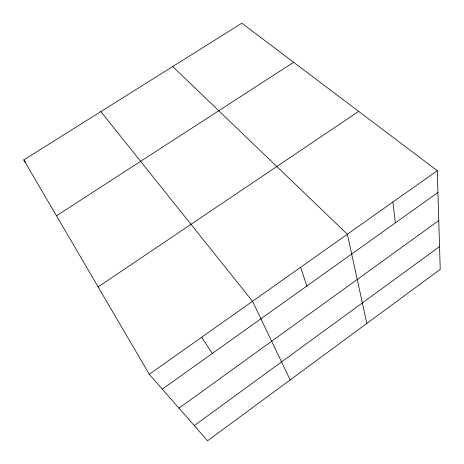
<?xml version="1.0" encoding="UTF-8"?>
<svg xmlns="http://www.w3.org/2000/svg" width="464" height="464" viewBox="0 0 464 464"><rect width="100%" height="100%" fill="white"/><g stroke="black" fill="none" stroke-linecap="round" stroke-linejoin="round"><path stroke-width="0.7" d="M194.265 425.627L439.541 246.604M178.976 408.181L438.764 220.603M162.301 389.157L437.923 192.496M149.269 374.286L437.274 170.682L241.843 23.2L23.78 159.918L149.269 374.286L207.565 440.8L440.22 269.381L437.274 170.682M98.113 286.903L358.672 111.366M56.486 215.789L293.637 62.286M172.712 66.543L347.368 234.239L366.833 323.454M100.85 111.598L252.544 301.275L290.186 379.929M23.78 159.918L25.932 162.731M201.643 337.258L212.292 353.493M300.597 267.305L306.895 285.992M392.915 202.043L395.351 222.877"/></g></svg>
